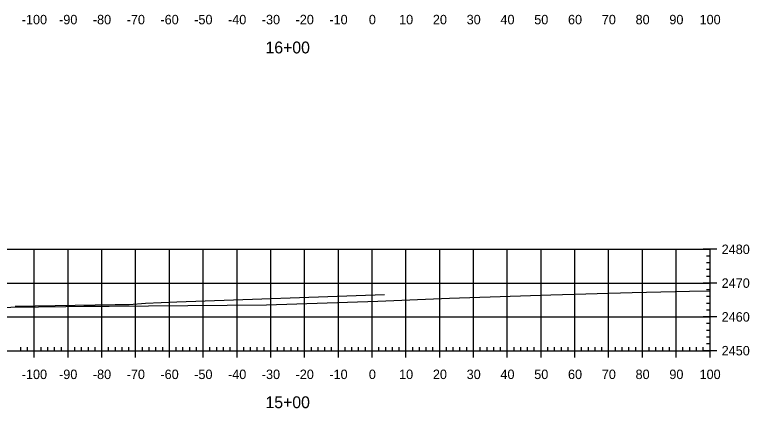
# Model space of a CAD drawing. Extents: x 6943757 to 6978036, y 2273166 to 2280902.
# Drawn here: x 6975868.9 to 6976086.3, y 2277626 to 2277742.5 of the extents above; entities that cross this region are included whole.
import ezdxf

# ---------------------------------------------------------------- set-up
doc = ezdxf.new("R2010")
doc.units = 0
for name, color, linetype in [('C-GRID-FRAM', 7, 'Continuous'), ('C-GRID-MAJR', 7, 'Continuous'), ('C-GRID-TEXT', 7, 'Continuous'), ('C-TOPO-MAJR', 7, 'Continuous')]:
    doc.layers.add(name, color=color, linetype=linetype)

msp = doc.modelspace()

# ---------------------------------------------------------------- linework, layer by layer
at = {"layer": 'C-GRID-FRAM'}
for p, q in [((6976076.68, 2277673.05), (6976072.68, 2277673.05)), ((6976074.68, 2277643.05), (6976074.68, 2277673.05)), ((6976074.68, 2277671.05), (6976073.68, 2277671.05)), ((6976074.68, 2277669.05), (6976073.68, 2277669.05)), ((6976074.68, 2277667.05), (6976073.68, 2277667.05)), ((6976074.68, 2277665.05), (6976073.68, 2277665.05)), ((6976076.68, 2277663.05), (6976072.68, 2277663.05)), ((6976074.68, 2277661.05), (6976073.68, 2277661.05)), ((6976074.68, 2277659.05), (6976073.68, 2277659.05)), ((6976074.68, 2277657.05), (6976073.68, 2277657.05)), ((6976074.68, 2277655.05), (6976073.68, 2277655.05)), ((6976076.68, 2277653.05), (6976072.68, 2277653.05)), ((6976074.68, 2277651.05), (6976073.68, 2277651.05)), ((6976074.68, 2277649.05), (6976073.68, 2277649.05)), ((6976074.68, 2277647.05), (6976073.68, 2277647.05)), ((6975870.68, 2277643.05), (6975870.68, 2277644.05)), ((6975872.68, 2277643.05), (6975872.68, 2277644.05)), ((6975874.68, 2277641.05), (6975874.68, 2277645.05)), ((6975876.68, 2277643.05), (6975876.68, 2277644.05)), ((6975878.68, 2277643.05), (6975878.68, 2277644.05)), ((6975880.68, 2277643.05), (6975880.68, 2277644.05)), ((6975882.68, 2277643.05), (6975882.68, 2277644.05)), ((6975884.68, 2277641.05), (6975884.68, 2277645.05)), ((6975886.68, 2277643.05), (6975886.68, 2277644.05)), ((6975888.68, 2277643.05), (6975888.68, 2277644.05)), ((6975890.68, 2277643.05), (6975890.68, 2277644.05)), ((6975892.68, 2277643.05), (6975892.68, 2277644.05)), ((6975894.68, 2277641.05), (6975894.68, 2277645.05)), ((6975896.68, 2277643.05), (6975896.68, 2277644.05)), ((6975898.68, 2277643.05), (6975898.68, 2277644.05)), ((6975900.68, 2277643.05), (6975900.68, 2277644.05)), ((6975902.68, 2277643.05), (6975902.68, 2277644.05)), ((6975904.68, 2277641.05), (6975904.68, 2277645.05)), ((6975906.68, 2277643.05), (6975906.68, 2277644.05)), ((6975908.68, 2277643.05), (6975908.68, 2277644.05)), ((6975910.68, 2277643.05), (6975910.68, 2277644.05)), ((6975912.68, 2277643.05), (6975912.68, 2277644.05)), ((6975914.68, 2277641.05), (6975914.68, 2277645.05)), ((6975916.68, 2277643.05), (6975916.68, 2277644.05)), ((6975918.68, 2277643.05), (6975918.68, 2277644.05)), ((6975920.68, 2277643.05), (6975920.68, 2277644.05)), ((6975922.68, 2277643.05), (6975922.68, 2277644.05)), ((6975924.68, 2277641.05), (6975924.68, 2277645.05)), ((6975926.68, 2277643.05), (6975926.68, 2277644.05)), ((6975928.68, 2277643.05), (6975928.68, 2277644.05)), ((6975930.68, 2277643.05), (6975930.68, 2277644.05)), ((6975932.68, 2277643.05), (6975932.68, 2277644.05)), ((6975934.68, 2277641.05), (6975934.68, 2277645.05)), ((6975936.68, 2277643.05), (6975936.68, 2277644.05)), ((6975938.68, 2277643.05), (6975938.68, 2277644.05)), ((6975940.68, 2277643.05), (6975940.68, 2277644.05)), ((6975942.68, 2277643.05), (6975942.68, 2277644.05)), ((6975944.68, 2277641.05), (6975944.68, 2277645.05)), ((6975946.68, 2277643.05), (6975946.68, 2277644.05)), ((6975948.68, 2277643.05), (6975948.68, 2277644.05)), ((6975950.68, 2277643.05), (6975950.68, 2277644.05)), ((6975952.68, 2277643.05), (6975952.68, 2277644.05)), ((6975954.68, 2277641.05), (6975954.68, 2277645.05)), ((6975956.68, 2277643.05), (6975956.68, 2277644.05)), ((6975958.68, 2277643.05), (6975958.68, 2277644.05)), ((6975960.68, 2277643.05), (6975960.68, 2277644.05)), ((6975962.68, 2277643.05), (6975962.68, 2277644.05)), ((6975964.68, 2277641.05), (6975964.68, 2277645.05)), ((6975966.68, 2277643.05), (6975966.68, 2277644.05)), ((6975968.68, 2277643.05), (6975968.68, 2277644.05)), ((6975970.68, 2277643.05), (6975970.68, 2277644.05)), ((6975972.68, 2277643.05), (6975972.68, 2277644.05)), ((6975974.68, 2277641.05), (6975974.68, 2277645.05)), ((6975976.68, 2277643.05), (6975976.68, 2277644.05)), ((6975978.68, 2277643.05), (6975978.68, 2277644.05)), ((6975980.68, 2277643.05), (6975980.68, 2277644.05)), ((6975982.68, 2277643.05), (6975982.68, 2277644.05)), ((6975984.68, 2277641.05), (6975984.68, 2277645.05)), ((6975986.68, 2277643.05), (6975986.68, 2277644.05)), ((6975988.68, 2277643.05), (6975988.68, 2277644.05)), ((6975990.68, 2277643.05), (6975990.68, 2277644.05)), ((6975992.68, 2277643.05), (6975992.68, 2277644.05)), ((6975994.68, 2277641.05), (6975994.68, 2277645.05)), ((6975996.68, 2277643.05), (6975996.68, 2277644.05)), ((6975998.68, 2277643.05), (6975998.68, 2277644.05)), ((6976000.68, 2277643.05), (6976000.68, 2277644.05)), ((6976002.68, 2277643.05), (6976002.68, 2277644.05)), ((6976004.68, 2277641.05), (6976004.68, 2277645.05)), ((6976006.68, 2277643.05), (6976006.68, 2277644.05)), ((6976008.68, 2277643.05), (6976008.68, 2277644.05)), ((6976010.68, 2277643.05), (6976010.68, 2277644.05)), ((6976012.68, 2277643.05), (6976012.68, 2277644.05)), ((6976014.68, 2277641.05), (6976014.68, 2277645.05)), ((6976016.68, 2277643.05), (6976016.68, 2277644.05)), ((6976018.68, 2277643.05), (6976018.68, 2277644.05)), ((6976020.68, 2277643.05), (6976020.68, 2277644.05)), ((6976022.68, 2277643.05), (6976022.68, 2277644.05)), ((6976024.68, 2277641.05), (6976024.68, 2277645.05)), ((6976026.68, 2277643.05), (6976026.68, 2277644.05)), ((6976028.68, 2277643.05), (6976028.68, 2277644.05)), ((6976030.68, 2277643.05), (6976030.68, 2277644.05)), ((6976032.68, 2277643.05), (6976032.68, 2277644.05)), ((6976034.68, 2277641.05), (6976034.68, 2277645.05)), ((6976036.68, 2277643.05), (6976036.68, 2277644.05)), ((6976038.68, 2277643.05), (6976038.68, 2277644.05)), ((6976040.68, 2277643.05), (6976040.68, 2277644.05)), ((6976042.68, 2277643.05), (6976042.68, 2277644.05)), ((6976044.68, 2277641.05), (6976044.68, 2277645.05)), ((6976046.68, 2277643.05), (6976046.68, 2277644.05)), ((6976048.68, 2277643.05), (6976048.68, 2277644.05)), ((6976050.68, 2277643.05), (6976050.68, 2277644.05)), ((6976052.68, 2277643.05), (6976052.68, 2277644.05)), ((6976054.68, 2277641.05), (6976054.68, 2277645.05)), ((6976056.68, 2277643.05), (6976056.68, 2277644.05)), ((6976058.68, 2277643.05), (6976058.68, 2277644.05)), ((6976060.68, 2277643.05), (6976060.68, 2277644.05)), ((6976062.68, 2277643.05), (6976062.68, 2277644.05)), ((6976064.68, 2277641.05), (6976064.68, 2277645.05)), ((6976066.68, 2277643.05), (6976066.68, 2277644.05)), ((6976068.68, 2277643.05), (6976068.68, 2277644.05)), ((6976070.68, 2277643.05), (6976070.68, 2277644.05)), ((6976072.68, 2277643.05), (6976072.68, 2277644.05)), ((6976074.68, 2277645.05), (6976073.68, 2277645.05)), ((6976074.68, 2277641.05), (6976074.68, 2277645.05)), ((6975824.68, 2277643.05), (6976074.68, 2277643.05)), ((6976076.68, 2277643.05), (6976072.68, 2277643.05))]:
    msp.add_line(p, q, dxfattribs=at)
at = {"layer": 'C-GRID-MAJR'}
for p, q in [((6975824.68, 2277673.05), (6976074.68, 2277673.05)), ((6975874.68, 2277643.05), (6975874.68, 2277673.05)), ((6975884.68, 2277643.05), (6975884.68, 2277673.05)), ((6975894.68, 2277643.05), (6975894.68, 2277673.05)), ((6975904.68, 2277643.05), (6975904.68, 2277673.05)), ((6975914.68, 2277643.05), (6975914.68, 2277673.05)), ((6975924.68, 2277643.05), (6975924.68, 2277673.05)), ((6975934.68, 2277643.05), (6975934.68, 2277673.05)), ((6975944.68, 2277643.05), (6975944.68, 2277673.05)), ((6975954.68, 2277643.05), (6975954.68, 2277673.05)), ((6975964.68, 2277643.05), (6975964.68, 2277673.05)), ((6975974.68, 2277643.05), (6975974.68, 2277673.05)), ((6975984.68, 2277643.05), (6975984.68, 2277673.05)), ((6975994.68, 2277643.05), (6975994.68, 2277673.05)), ((6976004.68, 2277643.05), (6976004.68, 2277673.05)), ((6976014.68, 2277643.05), (6976014.68, 2277673.05)), ((6976024.68, 2277643.05), (6976024.68, 2277673.05)), ((6976034.68, 2277643.05), (6976034.68, 2277673.05)), ((6976044.68, 2277643.05), (6976044.68, 2277673.05)), ((6976054.68, 2277643.05), (6976054.68, 2277673.05)), ((6976064.68, 2277643.05), (6976064.68, 2277673.05)), ((6976074.68, 2277643.05), (6976074.68, 2277673.05)), ((6975824.68, 2277663.05), (6976074.68, 2277663.05)), ((6975824.68, 2277653.05), (6976074.68, 2277653.05)), ((6975824.68, 2277643.05), (6976074.68, 2277643.05))]:
    msp.add_line(p, q, dxfattribs=at)
at = {"layer": 'C-TOPO-MAJR'}
for points in [[(6975824.68, 2277655.31), (6975835.21, 2277655.54), (6975884.05, 2277656.08), (6975889.32, 2277656.21), (6975896.79, 2277656.19), (6975943.43, 2277656.66), (6975976.34, 2277657.73), (6975997.54, 2277658.55), (6976027.59, 2277659.54), (6976051.65, 2277660.26), (6976068.63, 2277660.66), (6976074.68, 2277660.79)], [(6975869.06, 2277656.21), (6975898.66, 2277656.71), (6975902.77, 2277656.71), (6975907.62, 2277657.15), (6975916.86, 2277657.48), (6975978.37, 2277659.66)]]:
    msp.add_lwpolyline(points, dxfattribs=at)

# ---------------------------------------------------------------- texts
at = {"layer": 'C-GRID-TEXT'}
for s, height, p in [('-100', 2.8, (6975870.96, 2277739.65)), ('-90', 2.8, (6975882.01, 2277739.65)), ('-80', 2.8, (6975892.01, 2277739.65)), ('-70', 2.8, (6975902.01, 2277739.65)), ('-60', 2.8, (6975912.01, 2277739.65)), ('-50', 2.8, (6975922.01, 2277739.65)), ('-40', 2.8, (6975932.01, 2277739.65)), ('-30', 2.8, (6975942.01, 2277739.65)), ('-20', 2.8, (6975952.01, 2277739.65)), ('-10', 2.8, (6975962.01, 2277739.65)), ('0', 2.8, (6975973.7, 2277739.65)), ('10', 2.8, (6975982.65, 2277739.65)), ('20', 2.8, (6975992.65, 2277739.65)), ('30', 2.8, (6976002.65, 2277739.65)), ('40', 2.8, (6976012.65, 2277739.65)), ('50', 2.8, (6976022.65, 2277739.65)), ('60', 2.8, (6976032.65, 2277739.65)), ('70', 2.8, (6976042.65, 2277739.65)), ('80', 2.8, (6976052.65, 2277739.65)), ('90', 2.8, (6976062.65, 2277739.65)), ('100', 2.8, (6976071.59, 2277739.65)), ('16+00', 3.5, (6975943.11, 2277731.04)), ('2480', 2.8, (6976078.13, 2277671.65)), ('2470', 2.8, (6976078.13, 2277661.65)), ('2460', 2.8, (6976078.13, 2277651.65)), ('2450', 2.8, (6976078.13, 2277641.65)), ('-100', 2.8, (6975870.96, 2277634.65)), ('-90', 2.8, (6975882.01, 2277634.65)), ('-80', 2.8, (6975892.01, 2277634.65)), ('-70', 2.8, (6975902.01, 2277634.65)), ('-60', 2.8, (6975912.01, 2277634.65)), ('-50', 2.8, (6975922.01, 2277634.65)), ('-40', 2.8, (6975932.01, 2277634.65)), ('-30', 2.8, (6975942.01, 2277634.65)), ('-20', 2.8, (6975952.01, 2277634.65)), ('-10', 2.8, (6975962.01, 2277634.65)), ('0', 2.8, (6975973.7, 2277634.65)), ('10', 2.8, (6975982.65, 2277634.65)), ('20', 2.8, (6975992.65, 2277634.65)), ('30', 2.8, (6976002.65, 2277634.65)), ('40', 2.8, (6976012.65, 2277634.65)), ('50', 2.8, (6976022.65, 2277634.65)), ('60', 2.8, (6976032.65, 2277634.65)), ('70', 2.8, (6976042.65, 2277634.65)), ('80', 2.8, (6976052.65, 2277634.65)), ('90', 2.8, (6976062.65, 2277634.65)), ('100', 2.8, (6976071.59, 2277634.65)), ('15+00', 3.5, (6975943.11, 2277626.04))]:
    msp.add_text(s, height=height, dxfattribs=at).set_placement(p)

doc.saveas('drawing.dxf')
